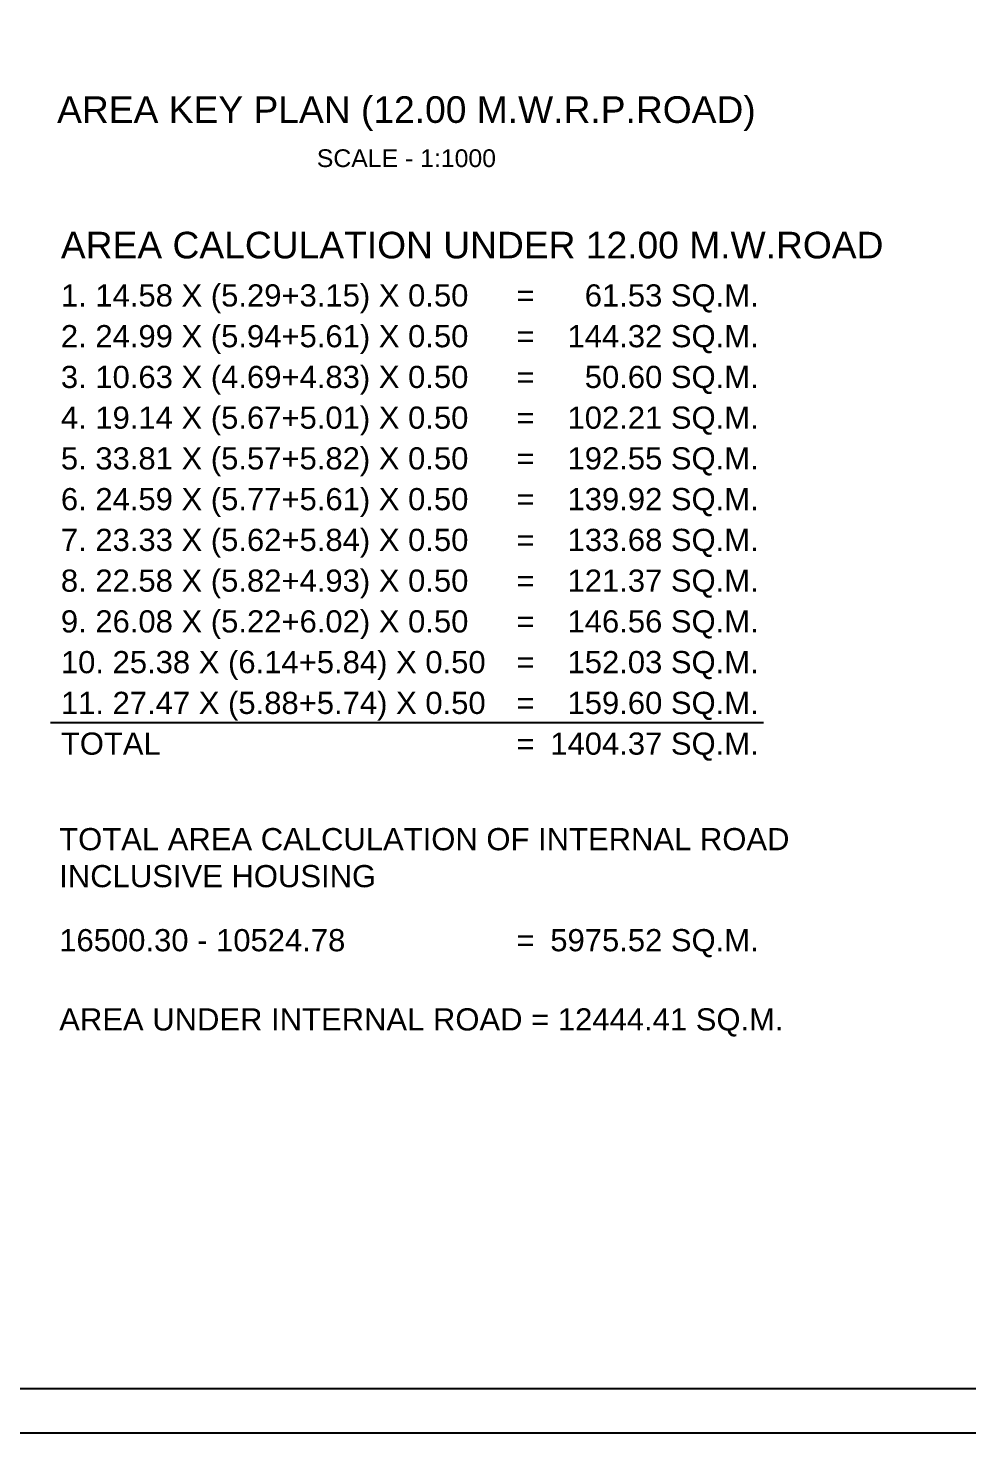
# Model space of a CAD drawing. Header units: millimetres. Extents: x 9625 to 10808, y -1607 to -1252.
# Drawn here: x 10591.9 to 10644.9, y -1603.1 to -1523.9 of the extents above; entities that cross this region are included whole.
import ezdxf
from ezdxf.enums import TextEntityAlignment as Align

# ---------------------------------------------------------------- set-up
doc = ezdxf.new("R2010")
doc.units = ezdxf.units.MM
doc.header["$LTSCALE"] = 3
doc.header["$MEASUREMENT"] = 0
for name, color, linetype in [('PLOT TEXT', 3, 'Continuous'), ('Text', 3, 'Continuous'), ('WALL', 6, 'Continuous')]:
    doc.layers.add(name, color=color, linetype=linetype)
doc.styles.add('ARIAL', font='arial.ttf')

msp = doc.modelspace()

# ---------------------------------------------------------------- linework, layer by layer
at = {"layer": 'PLOT TEXT', "linetype": 'Continuous'}
msp.add_line((10593.1749, -1563.0436), (10633.3347, -1563.0436), dxfattribs=at)
at = {"layer": 'WALL', "color": 8}
msp.add_lwpolyline([(10100.0905, -1603.0802), (10808.0631, -1603.0802), (10808.0631, -1252.0859), (10100.0905, -1252.0859)], close=True, dxfattribs=at)
at = {"layer": 'WALL'}
msp.add_lwpolyline([(10104.0905, -1600.5802), (10805.5631, -1600.5802), (10805.5631, -1254.5859), (10104.0905, -1254.5859)], close=True, dxfattribs=at)

# ---------------------------------------------------------------- texts
at = {"layer": 'PLOT TEXT', "linetype": 'Continuous', "style": 'ARIAL'}
for s, p in [('1. 14.58 X (5.29+3.15) X 0.50', (10593.7567, -1539.5887)), ('=', (10619.4208, -1539.5887)), ('2. 24.99 X (5.94+5.61) X 0.50', (10593.7567, -1541.8853)), ('=', (10619.4208, -1541.8853)), ('3. 10.63 X (4.69+4.83) X 0.50', (10593.7567, -1544.1819)), ('=', (10619.4208, -1544.1819)), ('4. 19.14 X (5.67+5.01) X 0.50', (10593.7567, -1546.4786)), ('=', (10619.4208, -1546.4786)), ('5. 33.81 X (5.57+5.82) X 0.50', (10593.7567, -1548.7752)), ('=', (10619.4208, -1548.7752)), ('6. 24.59 X (5.77+5.61) X 0.50', (10593.7567, -1551.0718)), ('=', (10619.4208, -1551.0718)), ('7. 23.33 X (5.62+5.84) X 0.50', (10593.7567, -1553.3685)), ('=', (10619.4208, -1553.3685)), ('8. 22.58 X (5.82+4.93) X 0.50', (10593.7567, -1555.6651)), ('=', (10619.4208, -1555.6651)), ('9. 26.08 X (5.22+6.02) X 0.50', (10593.7567, -1557.9617)), ('=', (10619.4208, -1557.9617)), ('10. 25.38 X (6.14+5.84) X 0.50', (10593.7567, -1560.2584)), ('=', (10619.4208, -1560.2584)), ('11. 27.47 X (5.88+5.74) X 0.50', (10593.7567, -1562.555)), ('=', (10619.4208, -1562.555)), ('TOTAL', (10593.7567, -1564.8516)), ('=', (10619.4208, -1564.8516)), ('16500.30 - 10524.78', (10593.6641, -1575.9316)), ('=', (10619.4208, -1575.9316))]:
    msp.add_text(s, height=1.25, dxfattribs=at).set_placement(p)
for s, p in [('61.53', (10627.6368, -1539.5887)), ('SQ.M.', (10633.0661, -1539.5887)), ('144.32', (10627.6368, -1541.8853)), ('SQ.M.', (10633.0661, -1541.8853)), ('50.60', (10627.6368, -1544.1819)), ('SQ.M.', (10633.0661, -1544.1819)), ('102.21', (10627.6368, -1546.4786)), ('SQ.M.', (10633.0661, -1546.4786)), ('192.55', (10627.6368, -1548.7752)), ('SQ.M.', (10633.0661, -1548.7752)), ('139.92', (10627.6368, -1551.0718)), ('SQ.M.', (10633.0661, -1551.0718)), ('133.68', (10627.6368, -1553.3685)), ('SQ.M.', (10633.0661, -1553.3685)), ('121.37', (10627.6368, -1555.6651)), ('SQ.M.', (10633.0661, -1555.6651)), ('146.56', (10627.6368, -1557.9617)), ('SQ.M.', (10633.0661, -1557.9617)), ('152.03', (10627.6368, -1560.2584)), ('SQ.M.', (10633.0661, -1560.2584)), ('159.60', (10627.6368, -1562.555)), ('SQ.M.', (10633.0661, -1562.555)), ('1404.37', (10627.6368, -1564.8516)), ('SQ.M.', (10633.0661, -1564.8516)), ('5975.52', (10627.6368, -1575.9316)), ('SQ.M.', (10633.0661, -1575.9316))]:
    msp.add_text(s, height=1.25, dxfattribs=at).set_placement(p, align=Align.RIGHT)
at = {"layer": 'PLOT TEXT', "linetype": 'Continuous', "attachment_point": 1, "style": 'ARIAL'}
for s, insert, char_height in [('\\A1;AREA CALCULATION UNDER 12.00 M.W.ROAD', (10593.7567, -1535.3761), 1.5), ('\\A1;TOTAL AREA CALCULATION OF INTERNAL ROAD \\PINCLUSIVE HOUSING', (10593.6641, -1568.9867), 1.25), ('\\A1;AREA UNDER INTERNAL ROAD = 12444.41 SQ.M. ', (10593.6641, -1579.1471), 1.25)]:
    msp.add_mtext(s, dxfattribs=dict(at, insert=insert, char_height=char_height))
at = {"layer": 'Text', "linetype": 'Continuous', "attachment_point": 5, "style": 'ARIAL'}
for s, insert, char_height in [('\\A1;AREA KEY PLAN (12.00 M.W.R.P.ROAD)', (10613.221, -1528.7138), 1.5), ('\\A1;SCALE - 1:1000', (10613.221, -1531.2351), 1)]:
    msp.add_mtext(s, dxfattribs=dict(at, insert=insert, char_height=char_height))

doc.saveas('drawing.dxf')
